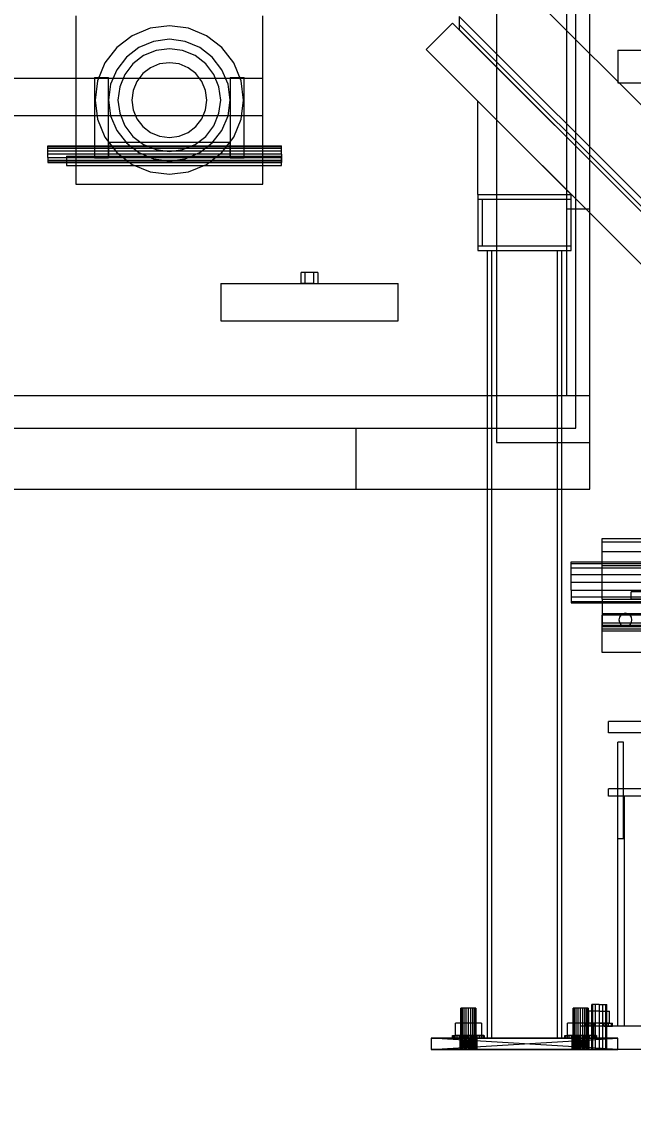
# Model space of a CAD drawing. Header units: millimetres. Extents: x -2500 to 58855, y -53268 to 6837.
# Drawn here: x 57109 to 57764, y -57 to 1100 of the extents above; entities that cross this region are included whole.
import ezdxf

# ---------------------------------------------------------------- set-up
doc = ezdxf.new("R2010")
doc.units = ezdxf.units.MM
for name, color, linetype, lineweight in [('COTAS_P', 1, 'Continuous', 0), ('lateral_C04', 7, 'Continuous', 0), ('lateral_secador', 7, 'Continuous', 0)]:
    doc.layers.add(name, color=color, linetype=linetype, lineweight=lineweight)
doc.dimstyles.new('R19_100', dxfattribs={"dimtxt": 250, "dimasz": 150, "dimexe": 150, "dimexo": 80, "dimgap": 100, "dimtad": 1, "dimtih": 1, "dimtoh": 1, "dimdsep": 46, "dimcen": 0.09, "dimadec": 0, "dimazin": 0, "dimtfac": 1, "dimtdec": 4, "dimtofl": 0, "dimtmove": 0, "dimatfit": 3, "dimfxl": 1, "dimtolj": 1, "dimtzin": 0, "dimarcsym": 0})

# ---------------------------------------------------------------- blocks, each defined once
blk = doc.blocks.new('*D22')
at = {"layer": 'COTAS_P', "color": 0, "lineweight": -2, "transparency": 16777216}
for p, q in [((37717.1, -80), (37717.1, -1050)), ((57717.1, -80), (57717.1, -1050)), ((37867.1, -900), (57567.1, -900))]:
    blk.add_line(p, q, dxfattribs=at)
at = {"layer": 'COTAS_P', "color": 0, "transparency": 16777216}
for points in [[(37867.1, -875), (37867.1, -925), (37717.1, -900)], [(57567.1, -875), (57567.1, -925), (57717.1, -900)]]:
    blk.add_solid(points, dxfattribs=at)
at = {"layer": 'Defpoints', "color": 0, "transparency": 16777216}
for p in [(37717.1, 0), (57717.1, 0), (57717.1, -900)]:
    blk.add_point(p, dxfattribs=at)
blk = doc.blocks.new('*D24')
at = {"layer": 'COTAS_P', "color": 0, "lineweight": -2, "transparency": 16777216}
for p, q in [((112.7, -80), (112.7, -2650)), ((58855.1, -80), (58855.1, -2650)), ((262.7, -2500), (58705.1, -2500))]:
    blk.add_line(p, q, dxfattribs=at)
at = {"layer": 'COTAS_P', "color": 0, "transparency": 16777216}
for points in [[(262.7, -2475), (262.7, -2525), (112.7, -2500)], [(58705.1, -2475), (58705.1, -2525), (58855.1, -2500)]]:
    blk.add_solid(points, dxfattribs=at)
at = {"layer": 'Defpoints', "color": 0, "transparency": 16777216}
for p in [(112.7, 0), (58855.1, 0), (58855.1, -2500)]:
    blk.add_point(p, dxfattribs=at)

msp = doc.modelspace()

# ---------------------------------------------------------------- linework, layer by layer
at = {"layer": 'lateral_C04'}
for p, q in [((57730.116, 543.422), (57730.116, 547)), ((57730.116, 547), (57780.116, 547)), ((57730.116, 533.234), (57730.116, 543.422)), ((57730.116, 543.422), (57780.116, 543.422)), ((57730.116, 517.986), (57730.116, 533.234)), ((57730.116, 533.234), (57780.116, 533.234)), ((57697.116, 520.325), (57697.116, 522)), ((57697.116, 522), (58537.116, 522)), ((57697.116, 515.556), (57697.116, 520.325)), ((57697.116, 520.325), (58537.116, 520.325)), ((57697.116, 508.419), (57697.116, 515.556)), ((57697.116, 515.556), (58537.116, 515.556)), ((57730.116, 500), (57730.116, 517.986)), ((57730.116, 517.986), (57780.116, 517.986)), ((57697.116, 500), (57697.116, 508.419)), ((57697.116, 508.419), (58537.116, 508.419)), ((57697.116, 491.581), (57697.116, 500)), ((58537.116, 500), (57697.116, 500)), ((57730.116, 482.014), (57730.116, 500)), ((57780.116, 500), (57730.116, 500)), ((57697.116, 491.581), (57697.116, 484.444)), ((57697.116, 491.581), (58537.116, 491.581)), ((57813.116, 490), (57761.116, 490)), ((57761.116, 482), (57761.116, 490)), ((57697.116, 484.444), (57697.116, 479.675)), ((57697.116, 484.444), (58537.116, 484.444)), ((57697.116, 479.675), (57697.116, 478)), ((57697.116, 479.675), (58537.116, 479.675)), ((57697.116, 478), (58537.116, 478)), ((57730.116, 482.014), (57730.116, 466.766)), ((57730.116, 482.014), (57780.116, 482.014)), ((57813.116, 482), (57761.116, 482)), ((57730.116, 466.766), (57730.116, 456.578)), ((57730.116, 466.766), (57780.116, 466.766)), ((57780.116, 465), (57730.116, 465)), ((57730.116, 450), (57730.116, 465)), ((57750.166, 464.95), (57748.649, 462.679)), ((57752.437, 466.467), (57750.166, 464.95)), ((57755.116, 467), (57752.437, 466.467)), ((57757.795, 466.467), (57755.116, 467)), ((57760.066, 464.95), (57757.795, 466.467)), ((57761.583, 462.679), (57760.066, 464.95)), ((57730.116, 456.578), (57730.116, 453)), ((57730.116, 456.578), (57780.116, 456.578)), ((57780.116, 454), (57730.116, 454)), ((57730.116, 448), (57730.116, 454)), ((57730.116, 453), (57780.116, 453)), ((57748.649, 462.679), (57748.116, 460)), ((57748.116, 460), (57748.649, 457.321)), ((57748.649, 457.321), (57750.166, 455.05)), ((57750.166, 455.05), (57752.437, 453.533)), ((57752.437, 453.533), (57755.116, 453)), ((57755.116, 453), (57757.795, 453.533)), ((57757.795, 453.533), (57760.066, 455.05)), ((57760.066, 455.05), (57761.583, 457.321)), ((57762.116, 460), (57761.583, 462.679)), ((57761.583, 457.321), (57762.116, 460)), ((57780.116, 450), (57730.116, 450)), ((57730.116, 425), (57730.116, 450)), ((57780.116, 448), (57730.116, 448)), ((57780.116, 425), (57730.116, 425)), ((57837.116, 351), (57737.116, 351)), ((57737.116, 339), (57737.116, 351)), ((57837.116, 339), (57737.116, 339)), ((57747.116, 226), (57747.116, 329)), ((57753.116, 329), (57747.116, 329)), ((57753.116, 226), (57753.116, 329)), ((57837.116, 279), (57737.116, 279)), ((57737.116, 271), (57737.116, 279)), ((57837.116, 271), (57737.116, 271)), ((57754.116, 271), (57747.116, 271)), ((57747.116, 25), (57747.116, 271)), ((57754.116, 25), (57754.116, 271)), ((57820.116, 271), (57754.116, 271)), ((57747.116, 226), (57753.116, 226)), ((57720.188, 48), (57719.116, 48)), ((57719.116, 0), (57719.116, 48)), ((57723.116, 48), (57720.188, 48)), ((57720.188, 0), (57720.188, 48)), ((57727.116, 48), (57723.116, 48)), ((57723.116, 0), (57723.116, 48)), ((57727.116, 48), (57731.116, 48)), ((57727.116, 48), (57727.116, 0)), ((57731.116, 48), (57734.044, 48)), ((57731.116, 0), (57731.116, 48)), ((57734.044, 48), (57735.116, 48)), ((57734.044, 0), (57734.044, 48)), ((57735.116, 0), (57735.116, 48)), ((57727.116, 40.8), (57716.031, 40.8)), ((57716.031, 28), (57716.031, 40.8)), ((57727.116, 40.8), (57738.201, 40.8)), ((57727.116, 40.8), (57727.116, 28)), ((57738.201, 28), (57738.201, 40.8)), ((57867.116, 25), (57707.116, 25)), ((57707.116, 0), (57707.116, 25)), ((57714.182, 28), (57713.116, 28)), ((57713.116, 25), (57713.116, 28)), ((57714.182, 25), (57713.116, 25)), ((57717.216, 28), (57714.182, 28)), ((57714.182, 25), (57714.182, 28)), ((57717.216, 25), (57714.182, 25)), ((57727.116, 28), (57716.031, 28)), ((57721.758, 28), (57717.216, 28)), ((57717.216, 25), (57717.216, 28)), ((57721.758, 25), (57717.216, 25)), ((57727.116, 28), (57721.758, 28)), ((57721.758, 25), (57721.758, 28)), ((57727.116, 25), (57721.758, 25)), ((57727.116, 28), (57732.473, 28)), ((57727.116, 28), (57727.116, 25)), ((57738.201, 28), (57727.116, 28)), ((57732.473, 25), (57727.116, 25)), ((57732.473, 28), (57737.015, 28)), ((57732.473, 25), (57732.473, 28)), ((57732.473, 25), (57737.015, 25)), ((57737.015, 28), (57740.05, 28)), ((57737.015, 25), (57737.015, 28)), ((57737.015, 25), (57740.05, 25)), ((57740.05, 28), (57741.116, 28)), ((57740.05, 25), (57740.05, 28)), ((57740.05, 25), (57741.116, 25)), ((57741.116, 25), (57741.116, 28)), ((57754.116, 25), (57747.116, 25)), ((57820.116, 25), (57754.116, 25)), ((57867.116, 0), (57707.116, 0)), ((57720.188, 0), (57719.116, 0)), ((57723.116, 0), (57720.188, 0)), ((57727.116, 0), (57723.116, 0)), ((57731.116, 0), (57727.116, 0)), ((57731.116, 0), (57734.044, 0)), ((57734.044, 0), (57735.116, 0))]:
    msp.add_line(p, q, dxfattribs=at)
at = {"layer": 'lateral_secador'}
for p, q in [((57702.116, 665), (57702.116, 2935)), ((57617.116, 2900), (57617.116, 650)), ((57717.116, 650), (57717.116, 2900)), ((58082.116, 701), (57577.116, 1206)), ((57692.116, 1175), (57692.116, 700)), ((57717.116, 700), (57717.116, 1175)), ((57167.116, 1106.5), (57167.116, 926.5)), ((57367.116, 926.5), (57367.116, 1106.5)), ((57577.116, 1106), (58082.116, 601)), ((57577.116, 1106), (57577.116, 1097.515)), ((57246.54, 1093.291), (57227.366, 1085.349)), ((57267.116, 1096), (57246.54, 1093.291)), ((57287.692, 1093.291), (57267.116, 1096)), ((57306.866, 1085.349), (57287.692, 1093.291)), ((57570.045, 1098.929), (57541.761, 1070.645)), ((57570.045, 1098.929), (57830.045, 838.929)), ((57577.116, 1097.515), (58077.873, 596.757)), ((57577.116, 1097.515), (57577.116, 1091.858)), ((57577.116, 1091.858), (58075.045, 593.929)), ((57227.366, 1085.349), (57210.901, 1072.715)), ((57250.293, 1079.285), (57234.616, 1072.792)), ((57267.116, 1081.5), (57250.293, 1079.285)), ((57283.939, 1079.285), (57267.116, 1081.5)), ((57299.616, 1072.792), (57283.939, 1079.285)), ((57323.331, 1072.715), (57306.866, 1085.349)), ((57210.901, 1072.715), (57198.267, 1056.25)), ((57234.616, 1072.792), (57221.154, 1062.462)), ((57252.881, 1069.626), (57239.616, 1064.131)), ((57267.116, 1071.5), (57252.881, 1069.626)), ((57281.351, 1069.626), (57267.116, 1071.5)), ((57294.616, 1064.131), (57281.351, 1069.626)), ((57313.078, 1062.462), (57299.616, 1072.792)), ((57335.965, 1056.25), (57323.331, 1072.715)), ((57541.761, 1070.645), (57801.761, 810.645)), ((57747.116, 1070), (58547.116, 1070)), ((57747.116, 1070), (57747.116, 1035)), ((57198.267, 1056.25), (57190.325, 1037.076)), ((57221.154, 1062.462), (57210.824, 1049)), ((57228.225, 1055.391), (57219.484, 1044)), ((57239.616, 1064.131), (57228.225, 1055.391)), ((57256.763, 1055.137), (57247.116, 1051.141)), ((57267.116, 1056.5), (57256.763, 1055.137)), ((57277.469, 1055.137), (57267.116, 1056.5)), ((57287.116, 1051.141), (57277.469, 1055.137)), ((57306.007, 1055.391), (57294.616, 1064.131)), ((57314.747, 1044), (57306.007, 1055.391)), ((57323.408, 1049), (57313.078, 1062.462)), ((57343.907, 1037.076), (57335.965, 1056.25)), ((57210.824, 1049), (57204.331, 1033.323)), ((57219.484, 1044), (57213.99, 1030.735)), ((57238.832, 1044.784), (57232.475, 1036.5)), ((57247.116, 1051.141), (57238.832, 1044.784)), ((57295.4, 1044.784), (57287.116, 1051.141)), ((57301.757, 1036.5), (57295.4, 1044.784)), ((57320.242, 1030.735), (57314.747, 1044)), ((57329.901, 1033.323), (57323.408, 1049)), ((38067.116, 1040), (57367.116, 1040)), ((57187.116, 1040.5), (57202.116, 1040.5)), ((57187.116, 1040.5), (57187.116, 954.5)), ((57190.325, 1037.076), (57187.616, 1016.5)), ((57202.116, 954.5), (57202.116, 1040.5)), ((57204.331, 1033.323), (57202.116, 1016.5)), ((57213.99, 1030.735), (57212.116, 1016.5)), ((57232.475, 1036.5), (57228.479, 1026.853)), ((57305.753, 1026.853), (57301.757, 1036.5)), ((57322.116, 1016.5), (57320.242, 1030.735)), ((57332.116, 1016.5), (57329.901, 1033.323)), ((57332.116, 1040.5), (57347.116, 1040.5)), ((57332.116, 1040.5), (57332.116, 954.5)), ((57346.616, 1016.5), (57343.907, 1037.076)), ((57347.116, 954.5), (57347.116, 1040.5)), ((57367.116, 1000), (57367.116, 1040)), ((57747.116, 1035), (58547.116, 1035)), ((57228.479, 1026.853), (57227.116, 1016.5)), ((57307.116, 1016.5), (57305.753, 1026.853)), ((57187.616, 1016.5), (57190.325, 995.924)), ((57202.116, 1016.5), (57204.331, 999.677)), ((57212.116, 1016.5), (57213.99, 1002.265)), ((57227.116, 1016.5), (57228.479, 1006.147)), ((57305.753, 1006.147), (57307.116, 1016.5)), ((57320.242, 1002.265), (57322.116, 1016.5)), ((57329.901, 999.677), (57332.116, 1016.5)), ((57343.907, 995.924), (57346.616, 1016.5)), ((57597.116, 915.289), (57597.116, 1015.289)), ((57597.116, 1015.289), (57697.116, 915.289)), ((38067.116, 1000), (57367.116, 1000)), ((57190.325, 995.924), (57198.267, 976.75)), ((57204.331, 999.677), (57210.824, 984)), ((57213.99, 1002.265), (57219.484, 989)), ((57228.479, 1006.147), (57232.475, 996.5)), ((57232.475, 996.5), (57238.832, 988.216)), ((57295.4, 988.216), (57301.757, 996.5)), ((57301.757, 996.5), (57305.753, 1006.147)), ((57314.747, 989), (57320.242, 1002.265)), ((57323.408, 984), (57329.901, 999.677)), ((57335.965, 976.75), (57343.907, 995.924)), ((57210.824, 984), (57221.154, 970.538)), ((57219.484, 989), (57228.225, 977.609)), ((57238.832, 988.216), (57247.116, 981.859)), ((57287.116, 981.859), (57295.4, 988.216)), ((57306.007, 977.609), (57314.747, 989)), ((57313.078, 970.538), (57323.408, 984)), ((57198.267, 976.75), (57210.901, 960.285)), ((57228.225, 977.609), (57239.616, 968.869)), ((57247.116, 981.859), (57256.763, 977.863)), ((57256.763, 977.863), (57267.116, 976.5)), ((57267.116, 976.5), (57277.469, 977.863)), ((57277.469, 977.863), (57287.116, 981.859)), ((57294.616, 968.869), (57306.007, 977.609)), ((57323.331, 960.285), (57335.965, 976.75)), ((57137.116, 966.815), (57137.116, 967.5)), ((57137.116, 967.5), (57387.116, 967.5)), ((57137.116, 964.864), (57137.116, 966.815)), ((57137.116, 966.815), (57387.116, 966.815)), ((57137.116, 961.944), (57137.116, 964.864)), ((57137.116, 964.864), (57387.116, 964.864)), ((57137.116, 958.5), (57137.116, 961.944)), ((57137.116, 961.944), (57387.116, 961.944)), ((57202.116, 971.5), (57332.116, 971.5)), ((57202.116, 971.5), (57202.116, 956.5)), ((57221.154, 970.538), (57234.616, 960.208)), ((57239.616, 968.869), (57252.881, 963.374)), ((57252.881, 963.374), (57267.116, 961.5)), ((57267.116, 961.5), (57281.351, 963.374)), ((57281.351, 963.374), (57294.616, 968.869)), ((57299.616, 960.208), (57313.078, 970.538)), ((57332.116, 956.5), (57332.116, 971.5)), ((57387.116, 966.815), (57387.116, 967.5)), ((57387.116, 964.864), (57387.116, 966.815)), ((57387.116, 961.944), (57387.116, 964.864)), ((57387.116, 958.5), (57387.116, 961.944)), ((57137.116, 955.056), (57137.116, 958.5)), ((57387.116, 958.5), (57137.116, 958.5)), ((57137.116, 955.056), (57137.116, 952.136)), ((57137.116, 955.056), (57387.116, 955.056)), ((57137.116, 952.136), (57137.116, 950.185)), ((57137.116, 952.136), (57387.116, 952.136)), ((57137.116, 950.185), (57137.116, 949.5)), ((57137.116, 950.185), (57387.116, 950.185)), ((57137.116, 949.5), (57387.116, 949.5)), ((57157.116, 956.5), (57387.116, 956.5)), ((57157.116, 956.5), (57157.116, 946.5)), ((57187.116, 954.5), (57202.116, 954.5)), ((57202.116, 956.5), (57332.116, 956.5)), ((57210.901, 960.285), (57227.366, 947.651)), ((57234.616, 960.208), (57250.293, 953.715)), ((57250.293, 953.715), (57267.116, 951.5)), ((57267.116, 951.5), (57283.939, 953.715)), ((57283.939, 953.715), (57299.616, 960.208)), ((57306.866, 947.651), (57323.331, 960.285)), ((57332.116, 954.5), (57347.116, 954.5)), ((57387.116, 958.5), (57387.116, 955.056)), ((57387.116, 946.5), (57387.116, 956.5)), ((57387.116, 955.056), (57387.116, 952.136)), ((57387.116, 952.136), (57387.116, 950.185)), ((57387.116, 950.185), (57387.116, 949.5)), ((57157.116, 946.5), (57387.116, 946.5)), ((57227.366, 947.651), (57246.54, 939.709)), ((57246.54, 939.709), (57267.116, 937)), ((57267.116, 937), (57287.692, 939.709)), ((57287.692, 939.709), (57306.866, 947.651)), ((57167.116, 926.5), (57367.116, 926.5)), ((57597.116, 915.289), (57697.116, 915.289)), ((57597.116, 915.289), (57597.116, 910.289)), ((57697.116, 910.289), (57697.116, 915.289)), ((57597.116, 910.289), (57697.116, 910.289)), ((57597.116, 910.289), (57602.116, 910.289)), ((57597.116, 910.289), (57597.116, 860.289)), ((57602.116, 860.289), (57602.116, 910.289)), ((57692.116, 910.289), (57697.116, 910.289)), ((57692.116, 910.289), (57692.116, 860.289)), ((57697.116, 860.289), (57697.116, 910.289)), ((57692.116, 900), (57717.116, 900)), ((57692.116, 900), (57692.116, 700)), ((57717.116, 700), (57717.116, 900)), ((57597.116, 860.289), (57697.116, 860.289)), ((57597.116, 860.289), (57597.116, 855.289)), ((57597.116, 860.289), (57602.116, 860.289)), ((57692.116, 860.289), (57697.116, 860.289)), ((57697.116, 855.289), (57697.116, 860.289)), ((57597.116, 855.289), (57697.116, 855.289)), ((57607.116, 855.289), (57687.116, 855.289)), ((57607.116, 855.289), (57607.116, 12)), ((57607.116, 855.289), (57612.116, 855.289)), ((57612.116, 12), (57612.116, 855.289)), ((57682.116, 855.289), (57687.116, 855.289)), ((57682.116, 855.289), (57682.116, 12)), ((57687.116, 12), (57687.116, 855.289)), ((57412.616, 832), (57408.116, 832)), ((57408.116, 820), (57408.116, 832)), ((57421.616, 832), (57412.616, 832)), ((57412.616, 820), (57412.616, 832)), ((57426.116, 832), (57421.616, 832)), ((57421.616, 820), (57421.616, 832)), ((57426.116, 832), (57426.116, 820)), ((57322.116, 820), (57512.116, 820)), ((57322.116, 820), (57322.116, 780)), ((57412.616, 820), (57408.116, 820)), ((57421.616, 820), (57412.616, 820)), ((57421.616, 820), (57426.116, 820)), ((57512.116, 780), (57512.116, 820)), ((57322.116, 780), (57512.116, 780)), ((37717.116, 700), (57717.116, 700)), ((57692.116, 700), (57717.116, 700)), ((57717.116, 600), (57717.116, 700)), ((37717.116, 665), (57467.116, 665)), ((56065.449, 665), (57702.116, 665)), ((57467.116, 600), (57467.116, 665)), ((57617.116, 650), (57717.116, 650)), ((37717.116, 600), (57467.116, 600)), ((37717.116, 600), (57717.116, 600)), ((57579.507, 44), (57579.116, 44)), ((57579.116, 0), (57579.116, 44)), ((57580.644, 44), (57579.507, 44)), ((57579.507, 0), (57579.507, 44)), ((57582.414, 44), (57580.644, 44)), ((57580.644, 0), (57580.644, 44)), ((57584.644, 44), (57582.414, 44)), ((57582.414, 0), (57582.414, 44)), ((57587.116, 44), (57584.644, 44)), ((57584.644, 0), (57584.644, 44)), ((57589.588, 44), (57587.116, 44)), ((57587.116, 0), (57587.116, 44)), ((57591.818, 44), (57589.588, 44)), ((57589.588, 0), (57589.588, 44)), ((57593.588, 44), (57591.818, 44)), ((57591.818, 0), (57591.818, 44)), ((57594.724, 44), (57593.588, 44)), ((57593.588, 0), (57593.588, 44)), ((57595.116, 44), (57594.724, 44)), ((57594.724, 0), (57594.724, 44)), ((57595.116, 44), (57595.116, 0)), ((57699.507, 44), (57699.116, 44)), ((57699.116, 0), (57699.116, 44)), ((57700.644, 44), (57699.507, 44)), ((57699.507, 0), (57699.507, 44)), ((57702.414, 44), (57700.644, 44)), ((57700.644, 0), (57700.644, 44)), ((57704.644, 44), (57702.414, 44)), ((57702.414, 0), (57702.414, 44)), ((57707.116, 44), (57704.644, 44)), ((57704.644, 0), (57704.644, 44)), ((57709.588, 44), (57707.116, 44)), ((57707.116, 0), (57707.116, 44)), ((57711.818, 44), (57709.588, 44)), ((57709.588, 0), (57709.588, 44)), ((57713.588, 44), (57711.818, 44)), ((57711.818, 0), (57711.818, 44)), ((57714.724, 44), (57713.588, 44)), ((57713.588, 0), (57713.588, 44)), ((57715.116, 44), (57714.724, 44)), ((57714.724, 0), (57714.724, 44)), ((57715.116, 44), (57715.116, 0)), ((57580.191, 28), (57573.266, 28)), ((57573.266, 15), (57573.266, 28)), ((57594.041, 28), (57580.191, 28)), ((57580.191, 15), (57580.191, 28)), ((57600.966, 28), (57594.041, 28)), ((57594.041, 15), (57594.041, 28)), ((57600.966, 28), (57600.966, 15)), ((57700.191, 28), (57693.266, 28)), ((57693.266, 15), (57693.266, 28)), ((57714.041, 28), (57700.191, 28)), ((57700.191, 15), (57700.191, 28)), ((57720.966, 28), (57714.041, 28)), ((57714.041, 15), (57714.041, 28)), ((57720.966, 28), (57720.966, 15)), ((57578.116, 12), (57547.116, 12)), ((57547.116, 12), (57578.423, 12)), ((57547.116, 12), (57579.322, 12)), ((57547.116, 12), (57580.752, 12)), ((57547.116, 12), (57582.616, 12)), ((57547.116, 12), (57584.786, 12)), ((57547.116, 12), (57587.116, 12)), ((57547.116, 12), (57589.445, 12)), ((57747.116, 12), (57547.116, 12)), ((57547.116, 12), (57591.616, 12)), ((57547.116, 12), (57593.48, 12)), ((57747.116, 0), (57547.116, 12)), ((57547.116, 12), (57547.116, 0)), ((57547.116, 0), (57747.116, 12)), ((57570.116, 12), (57570.116, 15)), ((57570.116, 15), (57570.442, 15)), ((57570.116, 15), (57578.616, 15)), ((57570.442, 12), (57570.116, 12)), ((57578.616, 12), (57570.116, 12)), ((57570.442, 12), (57570.442, 15)), ((57570.442, 15), (57571.41, 15)), ((57570.442, 15), (57578.779, 15)), ((57571.41, 12), (57570.442, 12)), ((57578.779, 12), (57570.442, 12)), ((57571.41, 12), (57571.41, 15)), ((57571.41, 15), (57572.981, 15)), ((57571.41, 15), (57579.263, 15)), ((57572.981, 12), (57571.41, 12)), ((57579.263, 12), (57571.41, 12)), ((57572.981, 12), (57572.981, 15)), ((57572.981, 15), (57575.095, 15)), ((57572.981, 15), (57580.048, 15)), ((57575.095, 12), (57572.981, 12)), ((57580.048, 12), (57572.981, 12)), ((57580.191, 15), (57573.266, 15)), ((57575.095, 12), (57575.095, 15)), ((57575.095, 15), (57577.671, 15)), ((57575.095, 15), (57581.105, 15)), ((57577.671, 12), (57575.095, 12)), ((57581.105, 12), (57575.095, 12)), ((57577.671, 12), (57577.671, 15)), ((57577.671, 15), (57580.61, 15)), ((57577.671, 15), (57582.394, 15)), ((57580.61, 12), (57577.671, 12)), ((57582.394, 12), (57577.671, 12)), ((57578.423, 12), (57578.116, 12)), ((57578.116, 0), (57578.423, 12)), ((57578.116, 0), (57578.116, 12)), ((57578.423, 0), (57578.116, 12)), ((57579.322, 12), (57578.423, 12)), ((57578.423, 0), (57579.322, 12)), ((57578.423, 0), (57578.423, 12)), ((57579.322, 0), (57578.423, 12)), ((57578.779, 15), (57578.616, 15)), ((57578.616, 15), (57578.616, 12)), ((57578.616, 12), (57578.779, 12)), ((57579.263, 15), (57578.779, 15)), ((57578.779, 15), (57578.779, 12)), ((57578.779, 12), (57579.263, 12)), ((57580.048, 15), (57579.263, 15)), ((57579.263, 15), (57579.263, 12)), ((57579.263, 12), (57580.048, 12)), ((57580.752, 12), (57579.322, 12)), ((57579.322, 12), (57593.48, 12)), ((57579.322, 0), (57580.752, 12)), ((57579.322, 0), (57579.322, 12)), ((57580.752, 0), (57579.322, 12)), ((57581.105, 15), (57580.048, 15)), ((57580.048, 15), (57580.048, 12)), ((57580.048, 12), (57581.105, 12)), ((57594.041, 15), (57580.191, 15)), ((57580.61, 12), (57580.61, 15)), ((57580.61, 15), (57583.799, 15)), ((57580.61, 15), (57583.863, 15)), ((57583.799, 12), (57580.61, 12)), ((57583.863, 12), (57580.61, 12)), ((57582.616, 12), (57580.752, 12)), ((57580.752, 12), (57593.48, 12)), ((57580.752, 12), (57707.116, 12)), ((57580.752, 12), (57709.445, 12)), ((57580.752, 12), (57711.616, 12)), ((57580.752, 12), (57713.48, 12)), ((57580.752, 0), (57582.616, 12)), ((57580.752, 0), (57580.752, 12)), ((57582.616, 0), (57580.752, 12)), ((57582.394, 15), (57581.105, 15)), ((57581.105, 15), (57581.105, 12)), ((57581.105, 12), (57582.394, 12)), ((57583.863, 15), (57582.394, 15)), ((57582.394, 15), (57582.394, 12)), ((57582.394, 12), (57583.863, 12)), ((57584.786, 12), (57582.616, 12)), ((57582.616, 12), (57713.48, 12)), ((57582.616, 0), (57584.786, 12)), ((57582.616, 0), (57582.616, 12)), ((57584.786, 0), (57582.616, 12)), ((57583.799, 12), (57583.799, 15)), ((57583.799, 15), (57587.116, 15)), ((57583.799, 15), (57585.458, 15)), ((57587.116, 12), (57583.799, 12)), ((57585.458, 12), (57583.799, 12)), ((57585.458, 15), (57583.863, 15)), ((57583.863, 15), (57583.863, 12)), ((57583.863, 12), (57585.458, 12)), ((57587.116, 12), (57584.786, 12)), ((57584.786, 12), (57747.116, 12)), ((57584.786, 12), (57713.48, 12)), ((57584.786, 0), (57587.116, 12)), ((57584.786, 0), (57584.786, 12)), ((57587.116, 0), (57584.786, 12)), ((57587.116, 15), (57585.458, 15)), ((57585.458, 15), (57585.458, 12)), ((57585.458, 12), (57587.116, 12)), ((57587.116, 12), (57587.116, 15)), ((57587.116, 15), (57590.432, 15)), ((57588.774, 15), (57587.116, 15)), ((57587.116, 12), (57589.445, 12)), ((57698.116, 12), (57587.116, 12)), ((57698.423, 12), (57587.116, 12)), ((57699.322, 12), (57587.116, 12)), ((57587.116, 12), (57747.116, 12)), ((57700.752, 12), (57587.116, 12)), ((57702.616, 12), (57587.116, 12)), ((57704.786, 12), (57587.116, 12)), ((57707.116, 12), (57587.116, 12)), ((57587.116, 12), (57713.48, 12)), ((57587.116, 0), (57589.445, 12)), ((57587.116, 0), (57587.116, 12)), ((57589.445, 0), (57587.116, 12)), ((57590.432, 12), (57587.116, 12)), ((57587.116, 12), (57588.774, 12)), ((57590.369, 15), (57588.774, 15)), ((57588.774, 15), (57588.774, 12)), ((57590.432, 15), (57588.774, 15)), ((57588.774, 12), (57590.369, 12)), ((57588.774, 12), (57590.432, 12)), ((57589.445, 12), (57591.616, 12)), ((57698.116, 12), (57589.445, 12)), ((57698.423, 12), (57589.445, 12)), ((57589.445, 0), (57591.616, 12)), ((57589.445, 0), (57589.445, 12)), ((57591.616, 0), (57589.445, 12)), ((57591.838, 15), (57590.369, 15)), ((57590.369, 15), (57590.369, 12)), ((57593.621, 15), (57590.369, 15)), ((57590.369, 12), (57591.838, 12)), ((57590.369, 12), (57593.621, 12)), ((57590.432, 12), (57590.432, 15)), ((57590.432, 15), (57593.621, 15)), ((57593.621, 12), (57590.432, 12)), ((57591.616, 12), (57593.48, 12)), ((57698.116, 12), (57591.616, 12)), ((57698.423, 12), (57591.616, 12)), ((57747.116, 12), (57591.616, 12)), ((57591.616, 12), (57707.116, 12)), ((57591.616, 0), (57593.48, 12)), ((57591.616, 0), (57591.616, 12)), ((57593.48, 0), (57591.616, 12)), ((57593.126, 15), (57591.838, 15)), ((57591.838, 15), (57591.838, 12)), ((57596.561, 15), (57591.838, 15)), ((57591.838, 12), (57593.126, 12)), ((57591.838, 12), (57596.561, 12)), ((57594.183, 15), (57593.126, 15)), ((57593.126, 15), (57593.126, 12)), ((57599.137, 15), (57593.126, 15)), ((57593.126, 12), (57594.183, 12)), ((57593.126, 12), (57599.137, 12)), ((57593.48, 12), (57594.91, 12)), ((57698.116, 12), (57593.48, 12)), ((57698.423, 12), (57593.48, 12)), ((57593.48, 12), (57707.116, 12)), ((57593.48, 0), (57594.91, 12)), ((57593.48, 0), (57593.48, 12)), ((57594.91, 0), (57593.48, 12)), ((57593.621, 12), (57593.621, 15)), ((57593.621, 15), (57596.561, 15)), ((57596.561, 12), (57593.621, 12)), ((57594.041, 15), (57600.966, 15)), ((57594.969, 15), (57594.183, 15)), ((57594.183, 15), (57594.183, 12)), ((57601.251, 15), (57594.183, 15)), ((57594.183, 12), (57594.969, 12)), ((57594.183, 12), (57601.251, 12)), ((57594.91, 12), (57595.809, 12)), ((57698.116, 12), (57594.91, 12)), ((57698.423, 12), (57594.91, 12)), ((57594.91, 12), (57707.116, 12)), ((57594.91, 0), (57595.809, 12)), ((57594.91, 0), (57594.91, 12)), ((57595.809, 0), (57594.91, 12)), ((57595.453, 15), (57594.969, 15)), ((57594.969, 15), (57594.969, 12)), ((57602.822, 15), (57594.969, 15)), ((57594.969, 12), (57595.453, 12)), ((57594.969, 12), (57602.822, 12)), ((57595.616, 15), (57595.453, 15)), ((57595.453, 15), (57595.453, 12)), ((57603.789, 15), (57595.453, 15)), ((57595.453, 12), (57595.616, 12)), ((57595.453, 12), (57603.789, 12)), ((57595.616, 12), (57595.616, 15)), ((57595.616, 15), (57604.116, 15)), ((57604.116, 12), (57595.616, 12)), ((57595.809, 12), (57596.116, 12)), ((57698.116, 12), (57595.809, 12)), ((57698.423, 12), (57595.809, 12)), ((57595.809, 12), (57707.116, 12)), ((57595.809, 0), (57596.116, 12)), ((57595.809, 0), (57595.809, 12)), ((57596.116, 0), (57595.809, 12)), ((57596.116, 12), (57698.116, 12)), ((57698.423, 12), (57596.116, 12)), ((57596.116, 12), (57699.322, 12)), ((57596.116, 12), (57700.752, 12)), ((57596.116, 12), (57702.616, 12)), ((57596.116, 12), (57704.786, 12)), ((57596.116, 12), (57707.116, 12)), ((57596.116, 12), (57596.116, 0)), ((57596.561, 12), (57596.561, 15)), ((57596.561, 15), (57599.137, 15)), ((57599.137, 12), (57596.561, 12)), ((57599.137, 12), (57599.137, 15)), ((57599.137, 15), (57601.251, 15)), ((57601.251, 12), (57599.137, 12)), ((57601.251, 12), (57601.251, 15)), ((57601.251, 15), (57602.822, 15)), ((57602.822, 12), (57601.251, 12)), ((57602.822, 12), (57602.822, 15)), ((57602.822, 15), (57603.789, 15)), ((57603.789, 12), (57602.822, 12)), ((57603.789, 12), (57603.789, 15)), ((57603.789, 15), (57604.116, 15)), ((57604.116, 12), (57603.789, 12)), ((57604.116, 15), (57604.116, 12)), ((57607.116, 12), (57687.116, 12)), ((57607.116, 12), (57612.116, 12)), ((57682.116, 12), (57687.116, 12)), ((57690.116, 12), (57690.116, 15)), ((57690.116, 15), (57690.442, 15)), ((57690.116, 15), (57698.616, 15)), ((57690.442, 12), (57690.116, 12)), ((57698.616, 12), (57690.116, 12)), ((57690.442, 12), (57690.442, 15)), ((57690.442, 15), (57691.41, 15)), ((57690.442, 15), (57698.779, 15)), ((57691.41, 12), (57690.442, 12)), ((57698.779, 12), (57690.442, 12)), ((57691.41, 12), (57691.41, 15)), ((57691.41, 15), (57692.981, 15)), ((57691.41, 15), (57699.263, 15)), ((57692.981, 12), (57691.41, 12)), ((57699.263, 12), (57691.41, 12)), ((57692.981, 12), (57692.981, 15)), ((57692.981, 15), (57695.095, 15)), ((57692.981, 15), (57700.048, 15)), ((57695.095, 12), (57692.981, 12)), ((57700.048, 12), (57692.981, 12)), ((57700.191, 15), (57693.266, 15)), ((57695.095, 12), (57695.095, 15)), ((57695.095, 15), (57697.671, 15)), ((57695.095, 15), (57701.105, 15)), ((57697.671, 12), (57695.095, 12)), ((57701.105, 12), (57695.095, 12)), ((57697.671, 12), (57697.671, 15)), ((57697.671, 15), (57700.61, 15)), ((57697.671, 15), (57702.394, 15)), ((57700.61, 12), (57697.671, 12)), ((57702.394, 12), (57697.671, 12)), ((57698.116, 12), (57698.423, 12)), ((57698.116, 0), (57698.423, 12)), ((57698.116, 0), (57698.116, 12)), ((57698.423, 0), (57698.116, 12)), ((57699.322, 12), (57698.423, 12)), ((57698.423, 0), (57699.322, 12)), ((57698.423, 0), (57698.423, 12)), ((57699.322, 0), (57698.423, 12)), ((57698.779, 15), (57698.616, 15)), ((57698.616, 15), (57698.616, 12)), ((57698.616, 12), (57698.779, 12)), ((57699.263, 15), (57698.779, 15)), ((57698.779, 15), (57698.779, 12)), ((57698.779, 12), (57699.263, 12)), ((57700.048, 15), (57699.263, 15)), ((57699.263, 15), (57699.263, 12)), ((57699.263, 12), (57700.048, 12)), ((57700.752, 12), (57699.322, 12)), ((57699.322, 0), (57700.752, 12)), ((57699.322, 0), (57699.322, 12)), ((57700.752, 0), (57699.322, 12)), ((57701.105, 15), (57700.048, 15)), ((57700.048, 15), (57700.048, 12)), ((57700.048, 12), (57701.105, 12)), ((57714.041, 15), (57700.191, 15)), ((57700.61, 12), (57700.61, 15)), ((57700.61, 15), (57703.799, 15)), ((57700.61, 15), (57703.863, 15)), ((57703.799, 12), (57700.61, 12)), ((57703.863, 12), (57700.61, 12)), ((57702.616, 12), (57700.752, 12)), ((57700.752, 0), (57702.616, 12)), ((57700.752, 0), (57700.752, 12)), ((57702.616, 0), (57700.752, 12)), ((57702.394, 15), (57701.105, 15)), ((57701.105, 15), (57701.105, 12)), ((57701.105, 12), (57702.394, 12)), ((57703.863, 15), (57702.394, 15)), ((57702.394, 15), (57702.394, 12)), ((57702.394, 12), (57703.863, 12)), ((57704.786, 12), (57702.616, 12)), ((57702.616, 12), (57747.116, 12)), ((57702.616, 0), (57704.786, 12)), ((57702.616, 0), (57702.616, 12)), ((57704.786, 0), (57702.616, 12)), ((57703.799, 12), (57703.799, 15)), ((57703.799, 15), (57707.116, 15)), ((57703.799, 15), (57705.458, 15)), ((57707.116, 12), (57703.799, 12)), ((57705.458, 12), (57703.799, 12)), ((57705.458, 15), (57703.863, 15)), ((57703.863, 15), (57703.863, 12)), ((57703.863, 12), (57705.458, 12)), ((57707.116, 12), (57704.786, 12)), ((57704.786, 12), (57747.116, 12)), ((57704.786, 0), (57707.116, 12)), ((57704.786, 0), (57704.786, 12)), ((57707.116, 0), (57704.786, 12)), ((57707.116, 15), (57705.458, 15)), ((57705.458, 15), (57705.458, 12)), ((57705.458, 12), (57707.116, 12)), ((57707.116, 12), (57707.116, 15)), ((57707.116, 15), (57710.432, 15)), ((57708.774, 15), (57707.116, 15)), ((57747.116, 12), (57707.116, 12)), ((57709.445, 12), (57707.116, 12)), ((57707.116, 12), (57713.48, 12)), ((57707.116, 12), (57714.91, 12)), ((57707.116, 12), (57715.809, 12)), ((57707.116, 12), (57716.116, 12)), ((57707.116, 0), (57709.445, 12)), ((57707.116, 0), (57707.116, 12)), ((57709.445, 0), (57707.116, 12)), ((57710.432, 12), (57707.116, 12)), ((57707.116, 12), (57708.774, 12)), ((57710.369, 15), (57708.774, 15)), ((57708.774, 15), (57708.774, 12)), ((57710.432, 15), (57708.774, 15)), ((57708.774, 12), (57710.369, 12)), ((57708.774, 12), (57710.432, 12)), ((57747.116, 12), (57709.445, 12)), ((57711.616, 12), (57709.445, 12)), ((57709.445, 12), (57716.116, 12)), ((57709.445, 0), (57711.616, 12)), ((57709.445, 0), (57709.445, 12)), ((57711.616, 0), (57709.445, 12)), ((57711.838, 15), (57710.369, 15)), ((57710.369, 15), (57710.369, 12)), ((57713.621, 15), (57710.369, 15)), ((57710.369, 12), (57711.838, 12)), ((57710.369, 12), (57713.621, 12)), ((57710.432, 12), (57710.432, 15)), ((57710.432, 15), (57713.621, 15)), ((57713.621, 12), (57710.432, 12)), ((57747.116, 12), (57711.616, 12)), ((57713.48, 12), (57711.616, 12)), ((57716.116, 12), (57711.616, 12)), ((57711.616, 0), (57713.48, 12)), ((57711.616, 0), (57711.616, 12)), ((57713.48, 0), (57711.616, 12)), ((57713.126, 15), (57711.838, 15)), ((57711.838, 15), (57711.838, 12)), ((57716.561, 15), (57711.838, 15)), ((57711.838, 12), (57713.126, 12)), ((57711.838, 12), (57716.561, 12)), ((57714.183, 15), (57713.126, 15)), ((57713.126, 15), (57713.126, 12)), ((57719.137, 15), (57713.126, 15)), ((57713.126, 12), (57714.183, 12)), ((57713.126, 12), (57719.137, 12)), ((57747.116, 12), (57713.48, 12)), ((57714.91, 12), (57713.48, 12)), ((57716.116, 12), (57713.48, 12)), ((57713.48, 0), (57714.91, 12)), ((57713.48, 0), (57713.48, 12)), ((57714.91, 0), (57713.48, 12)), ((57713.621, 12), (57713.621, 15)), ((57713.621, 15), (57716.561, 15)), ((57716.561, 12), (57713.621, 12)), ((57714.041, 15), (57720.966, 15)), ((57714.969, 15), (57714.183, 15)), ((57714.183, 15), (57714.183, 12)), ((57721.251, 15), (57714.183, 15)), ((57714.183, 12), (57714.969, 12)), ((57714.183, 12), (57721.251, 12)), ((57747.116, 12), (57714.91, 12)), ((57715.809, 12), (57714.91, 12)), ((57716.116, 12), (57714.91, 12)), ((57714.91, 0), (57715.809, 12)), ((57714.91, 0), (57714.91, 12)), ((57715.809, 0), (57714.91, 12)), ((57715.453, 15), (57714.969, 15)), ((57714.969, 15), (57714.969, 12)), ((57722.822, 15), (57714.969, 15)), ((57714.969, 12), (57715.453, 12)), ((57714.969, 12), (57722.822, 12)), ((57715.616, 15), (57715.453, 15)), ((57715.453, 15), (57715.453, 12)), ((57723.789, 15), (57715.453, 15)), ((57715.453, 12), (57715.616, 12)), ((57715.453, 12), (57723.789, 12)), ((57715.616, 12), (57715.616, 15)), ((57715.616, 15), (57724.116, 15)), ((57724.116, 12), (57715.616, 12)), ((57747.116, 12), (57715.809, 12)), ((57716.116, 12), (57715.809, 12)), ((57715.809, 0), (57716.116, 12)), ((57715.809, 0), (57715.809, 12)), ((57716.116, 0), (57715.809, 12)), ((57747.116, 12), (57716.116, 12)), ((57716.116, 12), (57716.116, 0)), ((57716.561, 12), (57716.561, 15)), ((57716.561, 15), (57719.137, 15)), ((57719.137, 12), (57716.561, 12)), ((57719.137, 12), (57719.137, 15)), ((57719.137, 15), (57721.251, 15)), ((57721.251, 12), (57719.137, 12)), ((57721.251, 12), (57721.251, 15)), ((57721.251, 15), (57722.822, 15)), ((57722.822, 12), (57721.251, 12)), ((57722.822, 12), (57722.822, 15)), ((57722.822, 15), (57723.789, 15)), ((57723.789, 12), (57722.822, 12)), ((57723.789, 12), (57723.789, 15)), ((57723.789, 15), (57724.116, 15)), ((57724.116, 12), (57723.789, 12)), ((57724.116, 15), (57724.116, 12)), ((57747.116, 0), (57747.116, 12)), ((57547.116, 0), (57578.116, 0)), ((57578.423, 0), (57547.116, 0)), ((57579.322, 0), (57547.116, 0)), ((57580.752, 0), (57547.116, 0)), ((57582.616, 0), (57547.116, 0)), ((57584.786, 0), (57547.116, 0)), ((57587.116, 0), (57547.116, 0)), ((57589.445, 0), (57547.116, 0)), ((57547.116, 0), (57747.116, 0)), ((57591.616, 0), (57547.116, 0)), ((57593.48, 0), (57547.116, 0)), ((57578.116, 0), (57578.423, 0)), ((57578.423, 0), (57579.322, 0)), ((57579.507, 0), (57579.116, 0)), ((57579.322, 0), (57580.752, 0)), ((57593.48, 0), (57579.322, 0)), ((57580.644, 0), (57579.507, 0)), ((57582.414, 0), (57580.644, 0)), ((57580.752, 0), (57582.616, 0)), ((57593.48, 0), (57580.752, 0)), ((57707.116, 0), (57580.752, 0)), ((57709.445, 0), (57580.752, 0)), ((57711.616, 0), (57580.752, 0)), ((57713.48, 0), (57580.752, 0)), ((57584.644, 0), (57582.414, 0)), ((57582.616, 0), (57584.786, 0)), ((57713.48, 0), (57582.616, 0)), ((57587.116, 0), (57584.644, 0)), ((57584.786, 0), (57587.116, 0)), ((57747.116, 0), (57584.786, 0)), ((57713.48, 0), (57584.786, 0)), ((57589.445, 0), (57587.116, 0)), ((57587.116, 0), (57698.116, 0)), ((57587.116, 0), (57698.423, 0)), ((57587.116, 0), (57699.322, 0)), ((57747.116, 0), (57587.116, 0)), ((57587.116, 0), (57700.752, 0)), ((57587.116, 0), (57702.616, 0)), ((57587.116, 0), (57704.786, 0)), ((57587.116, 0), (57707.116, 0)), ((57713.48, 0), (57587.116, 0)), ((57589.588, 0), (57587.116, 0)), ((57591.616, 0), (57589.445, 0)), ((57589.445, 0), (57698.116, 0)), ((57589.445, 0), (57698.423, 0)), ((57591.818, 0), (57589.588, 0)), ((57593.48, 0), (57591.616, 0)), ((57591.616, 0), (57698.116, 0)), ((57591.616, 0), (57698.423, 0)), ((57591.616, 0), (57747.116, 0)), ((57707.116, 0), (57591.616, 0)), ((57593.588, 0), (57591.818, 0)), ((57594.91, 0), (57593.48, 0)), ((57593.48, 0), (57698.116, 0)), ((57593.48, 0), (57698.423, 0)), ((57707.116, 0), (57593.48, 0)), ((57594.724, 0), (57593.588, 0)), ((57594.724, 0), (57595.116, 0)), ((57595.809, 0), (57594.91, 0)), ((57594.91, 0), (57698.116, 0)), ((57594.91, 0), (57698.423, 0)), ((57707.116, 0), (57594.91, 0)), ((57596.116, 0), (57595.809, 0)), ((57595.809, 0), (57698.116, 0)), ((57595.809, 0), (57698.423, 0)), ((57707.116, 0), (57595.809, 0)), ((57698.116, 0), (57596.116, 0)), ((57596.116, 0), (57698.423, 0)), ((57699.322, 0), (57596.116, 0)), ((57700.752, 0), (57596.116, 0)), ((57702.616, 0), (57596.116, 0)), ((57704.786, 0), (57596.116, 0)), ((57707.116, 0), (57596.116, 0)), ((57698.423, 0), (57698.116, 0)), ((57698.423, 0), (57699.322, 0)), ((57699.507, 0), (57699.116, 0)), ((57699.322, 0), (57700.752, 0)), ((57700.644, 0), (57699.507, 0)), ((57702.414, 0), (57700.644, 0)), ((57700.752, 0), (57702.616, 0)), ((57704.644, 0), (57702.414, 0)), ((57702.616, 0), (57704.786, 0)), ((57747.116, 0), (57702.616, 0)), ((57707.116, 0), (57704.644, 0)), ((57704.786, 0), (57707.116, 0)), ((57747.116, 0), (57704.786, 0)), ((57707.116, 0), (57747.116, 0)), ((57707.116, 0), (57709.445, 0)), ((57713.48, 0), (57707.116, 0)), ((57714.91, 0), (57707.116, 0)), ((57715.809, 0), (57707.116, 0)), ((57716.116, 0), (57707.116, 0)), ((57709.588, 0), (57707.116, 0)), ((57709.445, 0), (57747.116, 0)), ((57709.445, 0), (57711.616, 0)), ((57716.116, 0), (57709.445, 0)), ((57711.818, 0), (57709.588, 0)), ((57711.616, 0), (57747.116, 0)), ((57711.616, 0), (57713.48, 0)), ((57711.616, 0), (57716.116, 0)), ((57713.588, 0), (57711.818, 0)), ((57713.48, 0), (57747.116, 0)), ((57713.48, 0), (57714.91, 0)), ((57713.48, 0), (57716.116, 0)), ((57714.724, 0), (57713.588, 0)), ((57714.724, 0), (57715.116, 0)), ((57714.91, 0), (57747.116, 0)), ((57714.91, 0), (57715.809, 0)), ((57714.91, 0), (57716.116, 0)), ((57715.809, 0), (57747.116, 0)), ((57715.809, 0), (57716.116, 0)), ((57716.116, 0), (57747.116, 0))]:
    msp.add_line(p, q, dxfattribs=at)

# ---------------------------------------------------------------- dimensions: what is measured, and where the dimension line sits
at = {"layer": 'COTAS_P'}
for p1, p2, distance, picture, middle in [((112.7, 0), (58855.116, 0), -2500, '*D24', (29483.908, -2500)), ((37717.116, 0), (57717.116, 0), -900, '*D22', (47717.116, -900))]:
    dim = msp.add_aligned_dim(p1=p1, p2=p2, distance=distance, text='<> P', dimstyle='R19_100', dxfattribs=at)
    dim.commit()
    dim.dimension.update_dxf_attribs({"geometry": picture, "text_midpoint": middle})

doc.saveas('drawing.dxf')
